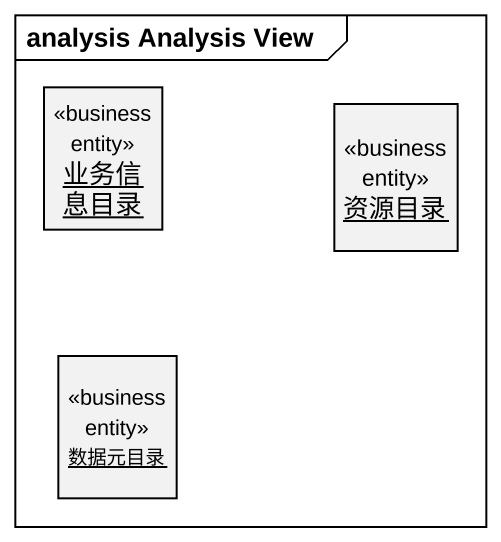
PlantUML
@startuml
mainframe analysis Analysis View
hide circle
hide empty members
object 业务信息目录 <<business entity>>
object 资源目录 <<business entity>>
object 数据元目录 <<business entity>>
@enduml
